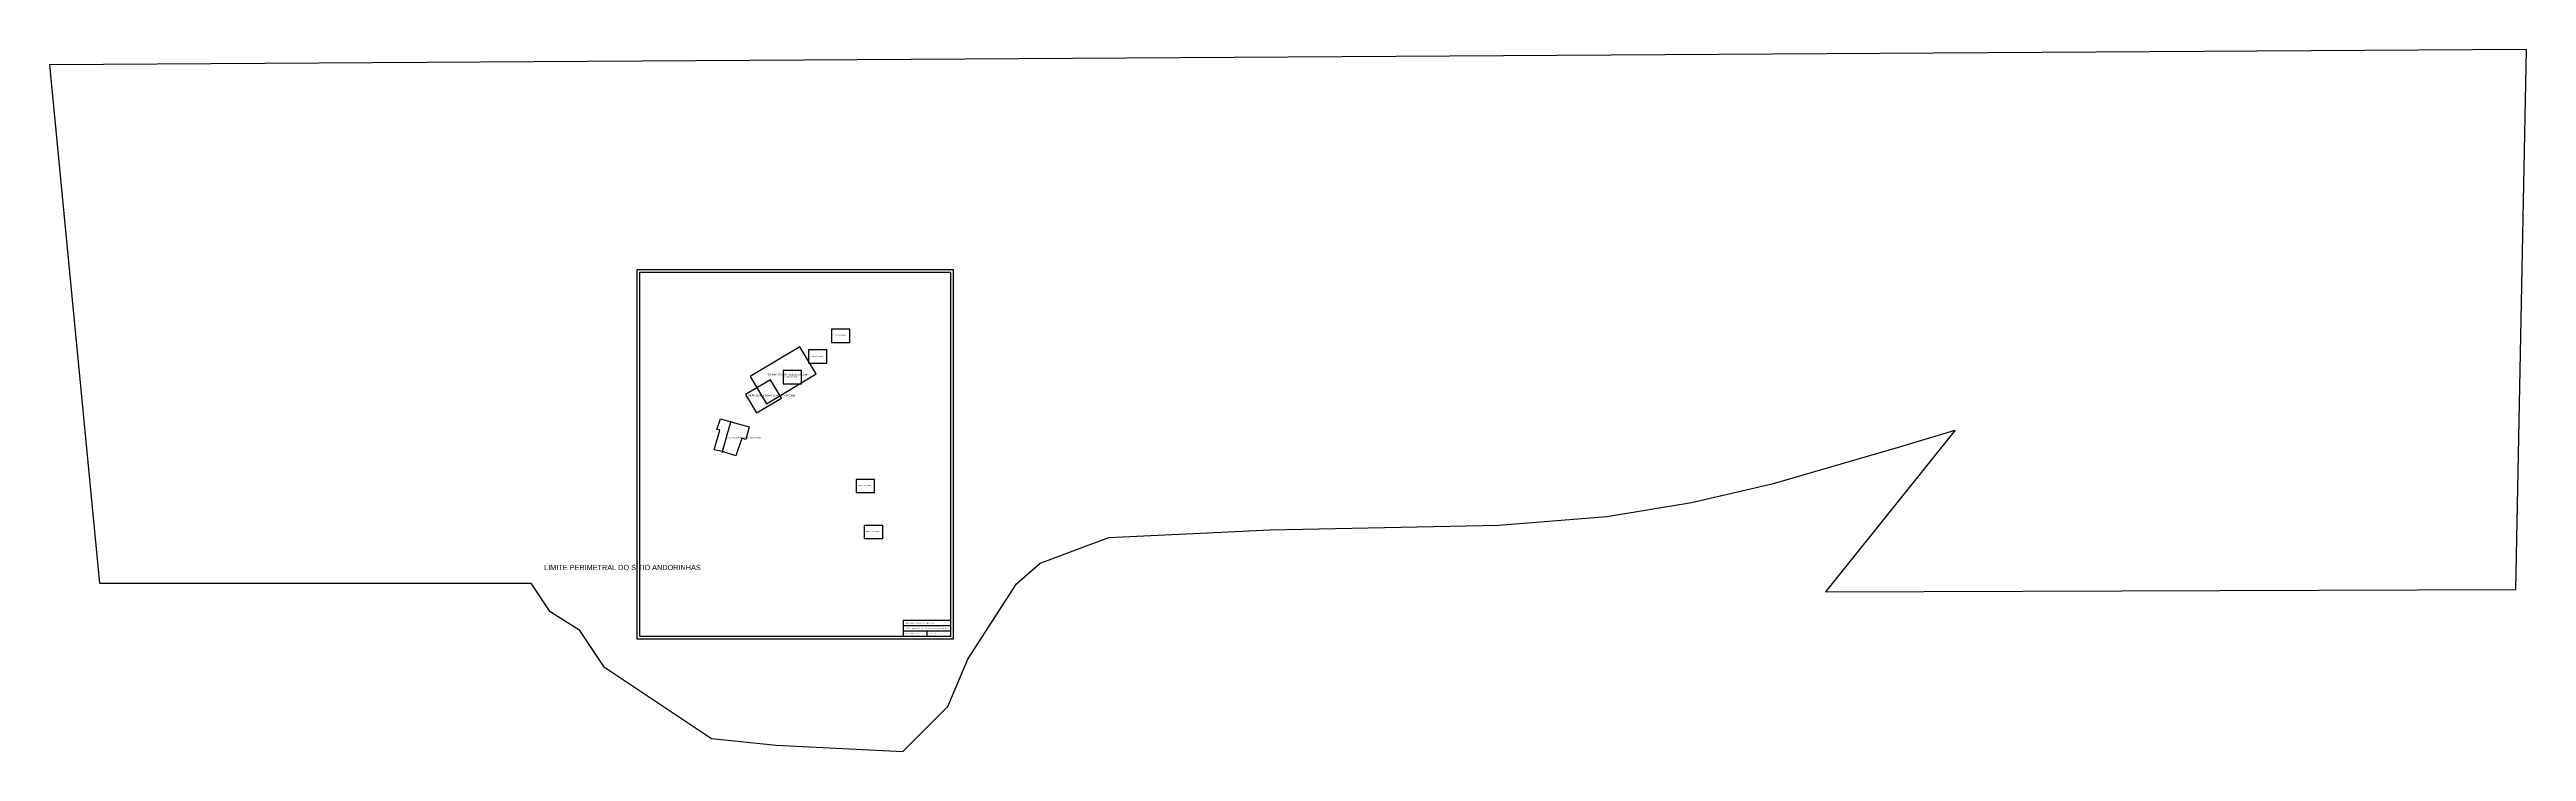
# Model space of a CAD drawing. Header units: metres. Extents: x 663157 to 664097, y 6968517 to 6968784.
import ezdxf

# ---------------------------------------------------------------- set-up
doc = ezdxf.new("R2010")
doc.units = ezdxf.units.M
for name, color, linetype in [('AREIA_BORDA', 40, 'Continuous'), ('ARQ_COBERTURA', 1, 'Continuous'), ('ARQ_PAREDES', 7, 'Continuous'), ('LIMITE_PROPRIEDADE', 1, 'Continuous'), ('PRANCHA_SELO', 7, 'Continuous'), ('TEXTOS', 2, 'Continuous'), ('TITULOS', 7, 'Continuous')]:
    doc.layers.add(name, color=color, linetype=linetype)

msp = doc.modelspace()

# ---------------------------------------------------------------- linework, layer by layer
at = {"layer": 'AREIA_BORDA'}
msp.add_lwpolyline([(663429.17, 6968649.19), (663448.02, 6968660.53), (663441.83, 6968670.81), (663422.98, 6968659.47)], close=True, dxfattribs=at)
at = {"layer": 'ARQ_COBERTURA'}
msp.add_line((663412.32, 6968630.68), (663415.67, 6968642.76), dxfattribs=at)
at = {"layer": 'ARQ_PAREDES'}
for points in [[(663453.79, 6968672.46), (663460.79, 6968672.46), (663460.79, 6968677.46), (663453.79, 6968677.46)], [(663435.43, 6968656.76), (663442.43, 6968656.76), (663442.43, 6968661.76), (663435.43, 6968661.76)], [(663445.04, 6968664.58), (663452.04, 6968664.58), (663452.04, 6968669.58), (663445.04, 6968669.58)], [(663425.38, 6968645.69), (663434.8, 6968651.36), (663430.62, 6968658.31), (663421.2, 6968652.64)], [(663412.43, 6968631.12), (663409.24, 6968631.68), (663411.37, 6968639.14), (663410.3, 6968639.47), (663411.64, 6968643.41), (663415.55, 6968642.33), (663422.51, 6968640.44), (663421.32, 6968635.66), (663419.78, 6968636.1), (663417.53, 6968629.46)], [(663463.15, 6968615.5), (663470.15, 6968615.5), (663470.15, 6968620.5), (663463.15, 6968620.5)], [(663466.19, 6968598.04), (663473.19, 6968598.04), (663473.19, 6968603.04), (663466.19, 6968603.04)]]:
    msp.add_lwpolyline(points, close=True, dxfattribs=at)
at = {"layer": 'LIMITE_PROPRIEDADE'}
msp.add_lwpolyline([(663339.8, 6968581.06), (663346.69, 6968570.6), (663357.96, 6968563.56), (663367.33, 6968549.53), (663408.25, 6968522.2), (663432.77, 6968519.66), (663480.85, 6968517.24), (663497.89, 6968534.31), (663505.53, 6968552.24), (663523.89, 6968580.88), (663532.93, 6968588.67), (663558.96, 6968598.49), (663620.21, 6968601.31), (663706.9, 6968603.09), (663747.8, 6968606.35), (663780, 6968611.69), (663810.98, 6968618.87), (663858.43, 6968632.68), (663880, 6968639.18), (663830.77, 6968577.83), (664092.61, 6968578.67), (664096.61, 6968783.59), (663157.21, 6968777.76), (663176.13, 6968581.06), (663339.8, 6968581.06)], close=True, dxfattribs=at)
at = {"layer": 'PRANCHA_SELO'}
for p, q in [((663481, 6968565), (663499, 6968565)), ((663481, 6968563), (663499, 6968563)), ((663490, 6968561), (663490, 6968563))]:
    msp.add_line(p, q, dxfattribs=at)
for points in [[(663380, 6968560), (663500, 6968560), (663500, 6968700), (663380, 6968700)], [(663381, 6968561), (663499, 6968561), (663499, 6968699), (663381, 6968699)], [(663481, 6968561), (663499, 6968561), (663499, 6968567), (663481, 6968567)]]:
    msp.add_lwpolyline(points, close=True, dxfattribs=at)

# ---------------------------------------------------------------- texts
at = {"layer": 'LIMITE_PROPRIEDADE'}
msp.add_text('LIMITE PERIMETRAL DO SÍTIO ANDORINHAS', height=2, dxfattribs=at).set_placement((663344.8, 6968586.06))
at = {"layer": 'TEXTOS'}
for s, height, p in [('CHALÉ 1 (+544.5m)', 0.4, (663454.29, 6968674.96)), ('CHALÉ 2 (+545.2m)', 0.4, (663445.54, 6968667.08)), ('CHALÉ 3 (+545.9m)', 0.4, (663435.93, 6968659.26)), ('CHALÉ 4 (+542.8m)', 0.4, (663463.65, 6968618)), ('CHALÉ 5 (+541.6m)', 0.4, (663466.69, 6968600.54)), ('CONTEÚDO: IMPLANTAÇÃO GERAL GEORREFERENCIADA - SÍTIO ANDORINHAS', 0.3, (663481.5, 6968563.8)), ('ESCALA: 1:1 UTM 22S (1 un = 1,00 m)', 0.22, (663481.5, 6968561.8)), ('PRANCHA: 01/01 | SIRGAS 2000 UTM 22S', 0.2, (663490.3, 6968561.8))]:
    msp.add_text(s, height=height, dxfattribs=at).set_placement(p)
at = {"layer": 'TITULOS'}
for s, height, p in [('QUADRA DE AREIA 22x12m (+547,25m)', 0.6, (663429.5, 6968660)), ('SALÃO 12x8m & SOLAR 10,44 kWp (+547,05m)', 0.6, (663422, 6968652)), ('CASA DO SÍTIO (PISO +540,90m)', 0.6, (663414, 6968636)), ('PROJETO EXECUTIVO CAD - SÍTIO ANDORINHAS', 0.35, (663481.5, 6968565.8))]:
    msp.add_text(s, height=height, dxfattribs=at).set_placement(p)

doc.saveas('drawing.dxf')
